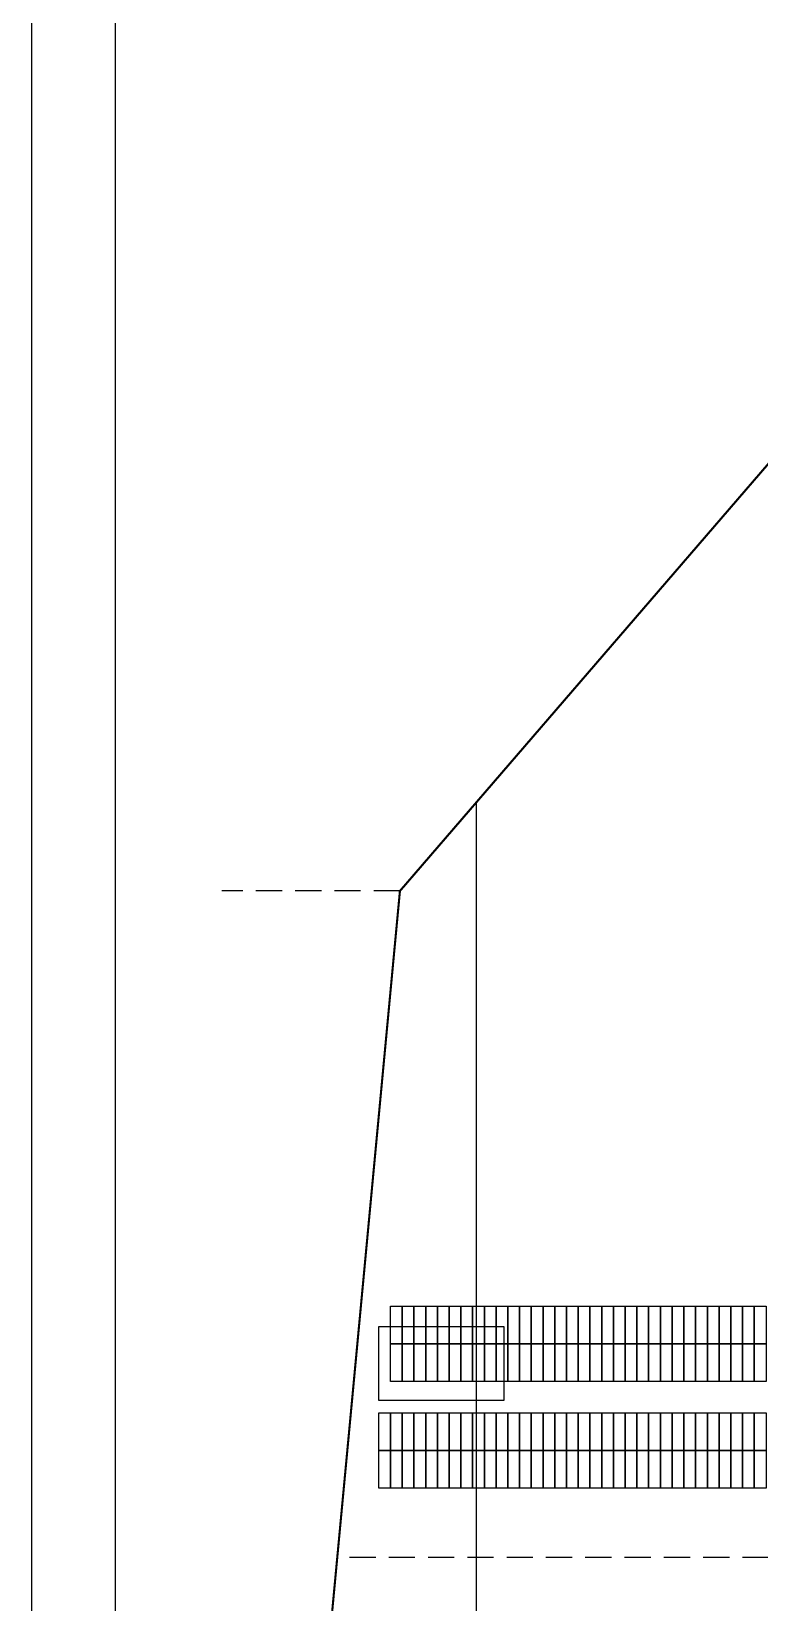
# Model space of a CAD drawing. Header units: metres. Extents: x -1744 to -758, y -4183 to -3914.
# Drawn here: x -1605.5 to -1570.7, y -4066.3 to -3991.3 of the extents above; entities that cross this region are included whole.
import ezdxf

# ---------------------------------------------------------------- set-up
doc = ezdxf.new("R2010")
doc.units = ezdxf.units.M
doc.linetypes.add('HIDDEN', pattern=[0.375, 0.25, -0.125])
for name, color, linetype in [('BLK_1_LVL_0_FRONT_SETBACK', 2, 'Continuous'), ('CYCLE PARKING', 225, 'Continuous'), ('Driveway', 43, 'Continuous'), ('PLOT_BOUNDARY', 70, 'Continuous'), ('road', 5, 'Continuous'), ('SOLID_LIQUID_WASTE_TREATMENT', 7, 'Continuous'), ('WALL', 7, 'Continuous')]:
    doc.layers.add(name, color=color, linetype=linetype)

# ---------------------------------------------------------------- blocks, each defined once
blk = doc.blocks.new('A$C1C9B1590')
at = {"color": 1}
blk.add_lwpolyline([(365.732, 0), (365.732, 232), (0, 232), (0, 0)], close=True, dxfattribs=at)
blk.add_lwpolyline([(361.732, 4), (361.732, 228), (4, 228), (4, 4)], close=True)
at = {"const_width": 0.1}
blk.add_lwpolyline([(10.363, 73.775), (17.583, 150.636), (51.916, 190.486), (130.618, 186.562), (194.972, 177.421), (246.957, 154.043), (248.226, 147.159), (212.156, 159.117), (200.959, 158.868), (204.545, 165.221), (192.95, 170.436), (166.246, 174.229), (164.271, 157.582), (195.935, 149.965), (164.984, 95.118), (148.395, 97.777), (145.042, 79.482), (10.363, 73.775)], dxfattribs=at)
at = {"layer": 'CYCLE PARKING', "color": 101}
for points in [[(17.692, 129.009), (17.132, 129.009), (17.132, 130.809), (17.692, 130.809)], [(18.252, 129.009), (17.692, 129.009), (17.692, 130.809), (18.252, 130.809)], [(18.812, 129.009), (18.252, 129.009), (18.252, 130.809), (18.812, 130.809)], [(19.372, 129.009), (18.812, 129.009), (18.812, 130.809), (19.372, 130.809)], [(19.932, 129.009), (19.372, 129.009), (19.372, 130.809), (19.932, 130.809)], [(20.492, 129.009), (19.932, 129.009), (19.932, 130.809), (20.492, 130.809)], [(21.052, 129.009), (20.492, 129.009), (20.492, 130.809), (21.052, 130.809)], [(21.612, 129.009), (21.052, 129.009), (21.052, 130.809), (21.612, 130.809)], [(22.172, 129.009), (21.612, 129.009), (21.612, 130.809), (22.172, 130.809)], [(22.732, 129.009), (22.172, 129.009), (22.172, 130.809), (22.732, 130.809)], [(23.292, 129.009), (22.732, 129.009), (22.732, 130.809), (23.292, 130.809)], [(23.852, 129.009), (23.292, 129.009), (23.292, 130.809), (23.852, 130.809)], [(24.412, 129.009), (23.852, 129.009), (23.852, 130.809), (24.412, 130.809)], [(24.972, 129.009), (24.412, 129.009), (24.412, 130.809), (24.972, 130.809)], [(25.532, 129.009), (24.972, 129.009), (24.972, 130.809), (25.532, 130.809)], [(26.092, 129.009), (25.532, 129.009), (25.532, 130.809), (26.092, 130.809)], [(26.652, 129.009), (26.092, 129.009), (26.092, 130.809), (26.652, 130.809)], [(27.212, 129.009), (26.652, 129.009), (26.652, 130.809), (27.212, 130.809)], [(27.772, 129.009), (27.212, 129.009), (27.212, 130.809), (27.772, 130.809)], [(28.332, 129.009), (27.772, 129.009), (27.772, 130.809), (28.332, 130.809)], [(28.892, 129.009), (28.332, 129.009), (28.332, 130.809), (28.892, 130.809)], [(29.452, 129.009), (28.892, 129.009), (28.892, 130.809), (29.452, 130.809)], [(30.012, 129.009), (29.452, 129.009), (29.452, 130.809), (30.012, 130.809)], [(30.572, 129.009), (30.012, 129.009), (30.012, 130.809), (30.572, 130.809)], [(31.132, 129.009), (30.572, 129.009), (30.572, 130.809), (31.132, 130.809)], [(31.692, 129.009), (31.132, 129.009), (31.132, 130.809), (31.692, 130.809)], [(32.252, 129.009), (31.692, 129.009), (31.692, 130.809), (32.252, 130.809)], [(32.812, 129.009), (32.252, 129.009), (32.252, 130.809), (32.812, 130.809)], [(33.372, 129.009), (32.812, 129.009), (32.812, 130.809), (33.372, 130.809)], [(33.932, 129.009), (33.372, 129.009), (33.372, 130.809), (33.932, 130.809)], [(34.492, 129.009), (33.932, 129.009), (33.932, 130.809), (34.492, 130.809)], [(35.052, 129.009), (34.492, 129.009), (34.492, 130.809), (35.052, 130.809)], [(17.692, 127.209), (17.132, 127.209), (17.132, 129.009), (17.692, 129.009)], [(18.252, 127.209), (17.692, 127.209), (17.692, 129.009), (18.252, 129.009)], [(18.812, 127.209), (18.252, 127.209), (18.252, 129.009), (18.812, 129.009)], [(19.372, 127.209), (18.812, 127.209), (18.812, 129.009), (19.372, 129.009)], [(19.932, 127.209), (19.372, 127.209), (19.372, 129.009), (19.932, 129.009)], [(20.492, 127.209), (19.932, 127.209), (19.932, 129.009), (20.492, 129.009)], [(21.052, 127.209), (20.492, 127.209), (20.492, 129.009), (21.052, 129.009)], [(21.612, 127.209), (21.052, 127.209), (21.052, 129.009), (21.612, 129.009)], [(22.172, 127.209), (21.612, 127.209), (21.612, 129.009), (22.172, 129.009)], [(22.732, 127.209), (22.172, 127.209), (22.172, 129.009), (22.732, 129.009)], [(23.292, 127.209), (22.732, 127.209), (22.732, 129.009), (23.292, 129.009)], [(23.852, 127.209), (23.292, 127.209), (23.292, 129.009), (23.852, 129.009)], [(24.412, 127.209), (23.852, 127.209), (23.852, 129.009), (24.412, 129.009)], [(24.972, 127.209), (24.412, 127.209), (24.412, 129.009), (24.972, 129.009)], [(25.532, 127.209), (24.972, 127.209), (24.972, 129.009), (25.532, 129.009)], [(26.092, 127.209), (25.532, 127.209), (25.532, 129.009), (26.092, 129.009)], [(26.652, 127.209), (26.092, 127.209), (26.092, 129.009), (26.652, 129.009)], [(27.212, 127.209), (26.652, 127.209), (26.652, 129.009), (27.212, 129.009)], [(27.772, 127.209), (27.212, 127.209), (27.212, 129.009), (27.772, 129.009)], [(28.332, 127.209), (27.772, 127.209), (27.772, 129.009), (28.332, 129.009)], [(28.892, 127.209), (28.332, 127.209), (28.332, 129.009), (28.892, 129.009)], [(29.452, 127.209), (28.892, 127.209), (28.892, 129.009), (29.452, 129.009)], [(30.012, 127.209), (29.452, 127.209), (29.452, 129.009), (30.012, 129.009)], [(30.572, 127.209), (30.012, 127.209), (30.012, 129.009), (30.572, 129.009)], [(31.132, 127.209), (30.572, 127.209), (30.572, 129.009), (31.132, 129.009)], [(31.692, 127.209), (31.132, 127.209), (31.132, 129.009), (31.692, 129.009)], [(32.252, 127.209), (31.692, 127.209), (31.692, 129.009), (32.252, 129.009)], [(32.812, 127.209), (32.252, 127.209), (32.252, 129.009), (32.812, 129.009)], [(33.372, 127.209), (32.812, 127.209), (32.812, 129.009), (33.372, 129.009)], [(33.932, 127.209), (33.372, 127.209), (33.372, 129.009), (33.932, 129.009)], [(34.492, 127.209), (33.932, 127.209), (33.932, 129.009), (34.492, 129.009)], [(35.052, 127.209), (34.492, 127.209), (34.492, 129.009), (35.052, 129.009)], [(17.132, 123.909), (16.572, 123.909), (16.572, 125.709), (17.132, 125.709)], [(17.692, 123.909), (17.132, 123.909), (17.132, 125.709), (17.692, 125.709)], [(18.252, 123.909), (17.692, 123.909), (17.692, 125.709), (18.252, 125.709)], [(18.812, 123.909), (18.252, 123.909), (18.252, 125.709), (18.812, 125.709)], [(19.372, 123.909), (18.812, 123.909), (18.812, 125.709), (19.372, 125.709)], [(19.932, 123.909), (19.372, 123.909), (19.372, 125.709), (19.932, 125.709)], [(20.492, 123.909), (19.932, 123.909), (19.932, 125.709), (20.492, 125.709)], [(21.052, 123.909), (20.492, 123.909), (20.492, 125.709), (21.052, 125.709)], [(21.612, 123.909), (21.052, 123.909), (21.052, 125.709), (21.612, 125.709)], [(22.172, 123.909), (21.612, 123.909), (21.612, 125.709), (22.172, 125.709)], [(22.732, 123.909), (22.172, 123.909), (22.172, 125.709), (22.732, 125.709)], [(23.292, 123.909), (22.732, 123.909), (22.732, 125.709), (23.292, 125.709)], [(23.852, 123.909), (23.292, 123.909), (23.292, 125.709), (23.852, 125.709)], [(24.412, 123.909), (23.852, 123.909), (23.852, 125.709), (24.412, 125.709)], [(24.972, 123.909), (24.412, 123.909), (24.412, 125.709), (24.972, 125.709)], [(25.532, 123.909), (24.972, 123.909), (24.972, 125.709), (25.532, 125.709)], [(26.092, 123.909), (25.532, 123.909), (25.532, 125.709), (26.092, 125.709)], [(26.652, 123.909), (26.092, 123.909), (26.092, 125.709), (26.652, 125.709)], [(27.212, 123.909), (26.652, 123.909), (26.652, 125.709), (27.212, 125.709)], [(27.772, 123.909), (27.212, 123.909), (27.212, 125.709), (27.772, 125.709)], [(28.332, 123.909), (27.772, 123.909), (27.772, 125.709), (28.332, 125.709)], [(28.892, 123.909), (28.332, 123.909), (28.332, 125.709), (28.892, 125.709)], [(29.452, 123.909), (28.892, 123.909), (28.892, 125.709), (29.452, 125.709)], [(30.012, 123.909), (29.452, 123.909), (29.452, 125.709), (30.012, 125.709)], [(30.572, 123.909), (30.012, 123.909), (30.012, 125.709), (30.572, 125.709)], [(31.132, 123.909), (30.572, 123.909), (30.572, 125.709), (31.132, 125.709)], [(31.692, 123.909), (31.132, 123.909), (31.132, 125.709), (31.692, 125.709)], [(32.252, 123.909), (31.692, 123.909), (31.692, 125.709), (32.252, 125.709)], [(32.812, 123.909), (32.252, 123.909), (32.252, 125.709), (32.812, 125.709)], [(33.372, 123.909), (32.812, 123.909), (32.812, 125.709), (33.372, 125.709)], [(33.932, 123.909), (33.372, 123.909), (33.372, 125.709), (33.932, 125.709)], [(34.492, 123.909), (33.932, 123.909), (33.932, 125.709), (34.492, 125.709)], [(35.052, 123.909), (34.492, 123.909), (34.492, 125.709), (35.052, 125.709)], [(17.132, 122.109), (16.572, 122.109), (16.572, 123.909), (17.132, 123.909)], [(17.692, 122.109), (17.132, 122.109), (17.132, 123.909), (17.692, 123.909)], [(18.252, 122.109), (17.692, 122.109), (17.692, 123.909), (18.252, 123.909)], [(18.812, 122.109), (18.252, 122.109), (18.252, 123.909), (18.812, 123.909)], [(19.372, 122.109), (18.812, 122.109), (18.812, 123.909), (19.372, 123.909)], [(19.932, 122.109), (19.372, 122.109), (19.372, 123.909), (19.932, 123.909)], [(20.492, 122.109), (19.932, 122.109), (19.932, 123.909), (20.492, 123.909)], [(21.052, 122.109), (20.492, 122.109), (20.492, 123.909), (21.052, 123.909)], [(21.612, 122.109), (21.052, 122.109), (21.052, 123.909), (21.612, 123.909)], [(22.172, 122.109), (21.612, 122.109), (21.612, 123.909), (22.172, 123.909)], [(22.732, 122.109), (22.172, 122.109), (22.172, 123.909), (22.732, 123.909)], [(23.292, 122.109), (22.732, 122.109), (22.732, 123.909), (23.292, 123.909)], [(23.852, 122.109), (23.292, 122.109), (23.292, 123.909), (23.852, 123.909)], [(24.412, 122.109), (23.852, 122.109), (23.852, 123.909), (24.412, 123.909)], [(24.972, 122.109), (24.412, 122.109), (24.412, 123.909), (24.972, 123.909)], [(25.532, 122.109), (24.972, 122.109), (24.972, 123.909), (25.532, 123.909)], [(26.092, 122.109), (25.532, 122.109), (25.532, 123.909), (26.092, 123.909)], [(26.652, 122.109), (26.092, 122.109), (26.092, 123.909), (26.652, 123.909)], [(27.212, 122.109), (26.652, 122.109), (26.652, 123.909), (27.212, 123.909)], [(27.772, 122.109), (27.212, 122.109), (27.212, 123.909), (27.772, 123.909)], [(28.332, 122.109), (27.772, 122.109), (27.772, 123.909), (28.332, 123.909)], [(28.892, 122.109), (28.332, 122.109), (28.332, 123.909), (28.892, 123.909)], [(29.452, 122.109), (28.892, 122.109), (28.892, 123.909), (29.452, 123.909)], [(30.012, 122.109), (29.452, 122.109), (29.452, 123.909), (30.012, 123.909)], [(30.572, 122.109), (30.012, 122.109), (30.012, 123.909), (30.572, 123.909)], [(31.132, 122.109), (30.572, 122.109), (30.572, 123.909), (31.132, 123.909)], [(31.692, 122.109), (31.132, 122.109), (31.132, 123.909), (31.692, 123.909)], [(32.252, 122.109), (31.692, 122.109), (31.692, 123.909), (32.252, 123.909)], [(32.812, 122.109), (32.252, 122.109), (32.252, 123.909), (32.812, 123.909)], [(33.372, 122.109), (32.812, 122.109), (32.812, 123.909), (33.372, 123.909)], [(33.932, 122.109), (33.372, 122.109), (33.372, 123.909), (33.932, 123.909)], [(34.492, 122.109), (33.932, 122.109), (33.932, 123.909), (34.492, 123.909)], [(35.052, 122.109), (34.492, 122.109), (34.492, 123.909), (35.052, 123.909)]]:
    blk.add_lwpolyline(points, close=True, dxfattribs=at)
at = {"layer": 'Driveway', "linetype": 'HIDDEN', "ltscale": 5}
blk.add_line((142.052, 118.809), (14.593, 118.809), dxfattribs=at)
at = {"layer": 'road', "linetype": 'HIDDEN', "ltscale": 5}
blk.add_lwpolyline([(17.583, 150.636), (9.091, 150.636)], dxfattribs=at)

msp = doc.modelspace()

# ---------------------------------------------------------------- linework, layer by layer
at = {"layer": 'BLK_1_LVL_0_FRONT_SETBACK', "color": 2}
msp.add_lwpolyline([(-1534.28655, -4078.9144), (-1523.46615, -4078.9144), (-1523.46615, -4085.01142), (-1484.98515, -4085.01142), (-1484.98515, -4070.70133), (-1475.53635, -4070.70133), (-1475.53635, -3996.36833), (-1553.57281, -3992.47697), (-1584.27375, -4028.11098), (-1584.27375, -4073.69863), (-1574.82495, -4073.69863), (-1574.82495, -4085.01142), (-1534.28655, -4085.01142)], close=True, dxfattribs=at)
at = {"layer": 'PLOT_BOUNDARY', "color": 70}
msp.add_lwpolyline([(-1595.1255, -4109.18838), (-1587.90586, -4032.32671), (-1553.57281, -3992.47697), (-1474.8706, -3996.40153), (-1410.53308, -4005.53503), (-1358.53115, -4028.92018), (-1357.26265, -4035.80429), (-1393.33224, -4023.84665), (-1404.52947, -4024.09556), (-1400.94388, -4017.7418), (-1412.53911, -4012.52744), (-1439.24215, -4008.73451), (-1441.2172, -4025.38166), (-1409.55329, -4032.99787), (-1440.50502, -4087.84506), (-1457.09326, -4085.18602), (-1460.44637, -4103.48128)], close=True, dxfattribs=at)
at = {"layer": 'SOLID_LIQUID_WASTE_TREATMENT', "color": 7, "linetype": 'Continuous'}
msp.add_lwpolyline([(-1582.92881, -4053.14997), (-1588.92881, -4053.14997), (-1588.92881, -4056.64997), (-1582.92881, -4056.64997)], close=True, dxfattribs=at)

# ---------------------------------------------------------------- block references
at = {"layer": 'WALL'}
msp.add_blockref('A$C1C9B1590', (-1605.48862, -4182.96317), dxfattribs=at)

doc.saveas('drawing.dxf')
